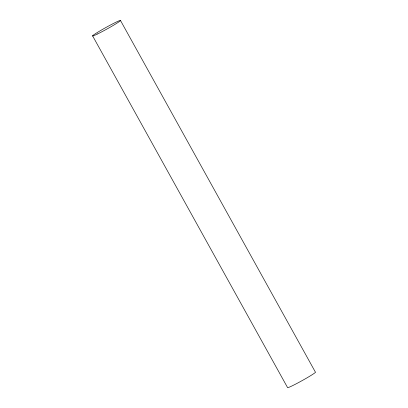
<?xml version="1.0" encoding="UTF-8"?>
<svg xmlns="http://www.w3.org/2000/svg" width="408" height="408" viewBox="0 0 408 408"><rect width="100%" height="100%" fill="white"/><g stroke="black" fill="none" stroke-linecap="round" stroke-linejoin="round"><path stroke-width="0.61" d="M120.437 20.4L315.394 372.111A15.963 0.918 -29 0 1 302.221 380.562A15.963 0.918 -29 0 1 287.564 387.575L92.606 35.863M97.588 33.946A15.963 0.918 -29 0 0 120.329 20.772A15.963 0.918 -29 0 0 101.801 29.825A15.963 0.918 -29 0 0 97.588 33.946"/></g></svg>
